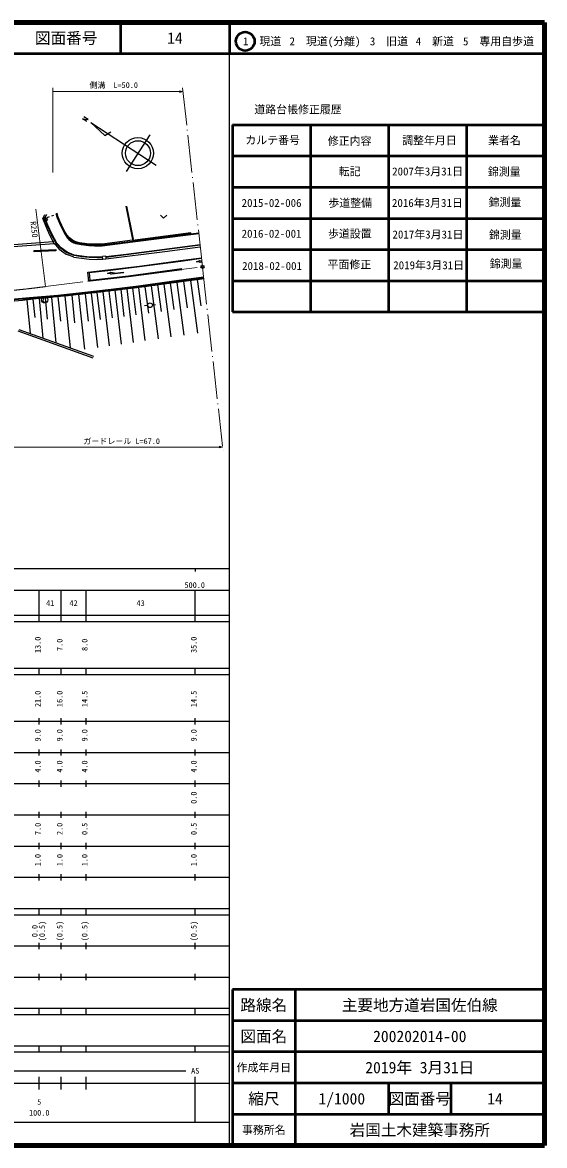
# Model space of a CAD drawing. Units: millimetres, scale not verified. Extents: x 40000 to 680000, y 20000 to 380000.
# Drawn here: x 512615 to 680000, y 20000 to 380000 of the extents above; entities that cross this region are included whole.
import ezdxf
from ezdxf.enums import TextEntityAlignment as Align

# ---------------------------------------------------------------- set-up
doc = ezdxf.new("R2010")
doc.units = ezdxf.units.MM
doc.header["$LTSCALE"] = 1000
doc.linetypes.add('CHAIN', pattern=[18.5, 12, -1.5, 3.5, -1.5])
doc.linetypes.add('LONG_DASHED_DOTTED', pattern=[15.25, 12, -1.5, 0.25, -1.5])
for name, color, linetype, lineweight in [('M-BGD', 7, 'Continuous', 25), ('M-BMK', 2, 'CHAIN', 13), ('M-BMK-HTXT', 7, 'Continuous', 13), ('M-BMK-LINE', 2, 'LONG_DASHED_DOTTED', 13), ('M-BMK-SRVR', 3, 'Continuous', 25), ('M-OTRS', 6, 'Continuous', 25), ('M-STR-STRC', 7, 'Continuous', 25), ('M-TTL', 2, 'Continuous', 140), ('M-TTL-BAND', 7, 'Continuous', 25), ('M-TTL-FRAM', 2, 'Continuous', 50), ('M-TTL-LINE', 7, 'Continuous', 50)]:
    doc.layers.add(name, color=color, linetype=linetype, lineweight=lineweight)
doc.layers.add('M-TTL-TXT', color=7, linetype='Continuous')
doc.styles.add('ＭＳ ゴシック', font='')
doc.styles.get('ＭＳ ゴシック').set_extended_font_data('MS Gothic')

msp = doc.modelspace()

# ---------------------------------------------------------------- linework, layer by layer
at = {"layer": 'M-BGD'}
for p, q in [((545790, 321126), (547847, 310443)), ((546019, 321150), (548073, 310483)), ((519152, 317205), (519830, 318432)), ((520628, 313476), (519152, 317205)), ((519263, 316702), (519806, 317542)), ((519724, 317205), (520435, 318495)), ((519893, 317267), (519724, 317205)), ((520558, 314924), (519724, 317205)), ((519806, 317542), (520646, 316998)), ((520727, 314986), (519893, 317267)), ((520646, 316998), (520102, 316159)), ((520587, 317524), (521275, 317750)), ((521991, 317997), (522685, 318261)), ((523331, 318796), (523784, 317405)), ((523483, 318811), (523927, 317452)), ((523618, 318825), (523873, 317931)), ((523892, 318086), (523663, 318830)), ((523787, 317397), (524460, 315687)), ((523873, 317931), (524486, 316225)), ((524573, 316254), (523892, 318086)), ((523927, 317452), (524600, 315742)), ((556862, 318229), (557862, 317284)), ((557862, 317284), (558862, 318229)), ((520102, 316159), (519263, 316702)), ((521834, 312167), (520558, 314924)), ((521497, 311636), (520628, 313476)), ((521998, 312243), (520721, 315000)), ((524463, 315679), (525220, 314029)), ((524486, 316225), (525868, 313367)), ((526030, 313287), (524573, 316254)), ((524600, 315742), (525357, 314091)), ((525223, 314023), (526052, 312399)), ((525357, 314091), (526186, 312467)), ((525868, 313367), (526311, 312551)), ((526882, 311915), (526030, 313287)), ((509814, 308876), (522386, 309736)), ((522467, 309839), (521497, 311636)), ((522960, 310152), (521834, 312167)), ((523776, 309061), (521992, 312255)), ((522467, 309839), (522367, 309770)), ((522367, 309770), (522763, 309066)), ((522467, 309839), (522960, 310152)), ((522960, 310152), (523356, 309443)), ((526061, 312384), (527074, 310872)), ((526186, 312467), (527199, 310955)), ((526311, 312551), (527317, 311049)), ((527649, 310968), (526882, 311915)), ((527090, 310852), (527505, 310412)), ((527199, 310955), (527614, 310515)), ((527317, 311049), (527716, 310626)), ((527521, 310398), (527995, 310020)), ((527614, 310515), (528088, 310137)), ((528610, 310185), (527649, 310968)), ((527716, 310626), (528176, 310258)), ((528005, 310012), (528494, 309690)), ((528088, 310137), (528576, 309815)), ((528176, 310258), (528651, 309945)), ((528511, 309680), (529066, 309411)), ((528576, 309815), (529131, 309546)), ((529714, 309654), (528610, 310185)), ((528651, 309945), (529191, 309684)), ((529191, 309684), (529753, 309465)), ((530926, 309371), (529714, 309654)), ((538133, 308731), (547932, 309929)), ((538143, 308581), (547950, 309780)), ((538161, 308433), (547969, 309632)), ((547870, 310164), (538169, 308959)), ((548073, 310483), (547847, 310443)), ((547899, 310109), (547870, 310164)), ((566605, 312596), (547899, 310109)), ((547932, 309929), (566593, 312376)), ((547950, 309780), (566613, 312227)), ((547970, 309632), (566632, 312078)), ((566593, 312376), (566605, 312596)), ((566613, 312227), (569122, 312542)), ((566631, 312078), (569138, 312393)), ((509601, 308160), (522738, 309111)), ((516347, 306918), (523293, 307267)), ((516370, 306467), (516347, 306918)), ((523316, 306815), (516370, 306467)), ((522763, 309066), (523356, 309443)), ((522934, 309174), (523206, 308687)), ((523206, 308687), (524351, 307342)), ((523293, 307267), (523316, 306815)), ((523356, 309443), (523619, 308974)), ((524875, 307585), (523619, 308974)), ((525008, 307705), (523752, 309094)), ((524351, 307342), (526631, 305735)), ((526870, 306179), (524875, 307585)), ((526974, 306326), (524978, 307732)), ((529180, 305270), (526870, 306179)), ((529246, 305438), (526936, 306346)), ((529077, 309407), (529651, 309183)), ((529131, 309546), (529705, 309322)), ((529665, 309178), (530246, 309015)), ((529705, 309322), (530286, 309160)), ((529753, 309465), (530320, 309306)), ((530259, 309012), (531462, 308791)), ((530286, 309160), (531489, 308938)), ((530313, 309307), (531511, 309087)), ((533296, 309052), (530926, 309371)), ((531473, 308789), (533879, 308527)), ((531489, 308938), (533895, 308676)), ((531511, 309087), (533909, 308825)), ((535249, 308932), (533296, 309052)), ((533884, 308526), (535725, 308394)), ((533895, 308676), (535736, 308544)), ((533909, 308825), (535740, 308694)), ((538169, 308959), (535249, 308932)), ((535736, 308544), (538143, 308581)), ((535738, 308394), (538145, 308431)), ((535740, 308694), (538133, 308731)), ((539383, 304188), (558276, 306542)), ((569542, 308772), (545871, 305654)), ((569562, 308594), (545894, 305475)), ((558276, 306542), (569618, 308094)), ((526631, 305735), (527231, 305499)), ((529048, 304785), (527231, 305499)), ((529048, 304785), (531519, 304397)), ((531597, 304891), (529180, 305270)), ((531624, 305069), (529208, 305448)), ((531542, 304394), (533986, 304125)), ((534023, 304624), (531597, 304891)), ((534042, 304803), (531616, 305070)), ((533986, 304125), (536461, 304039)), ((536465, 304539), (534023, 304624)), ((536471, 304719), (534029, 304804)), ((538302, 304753), (536461, 304719)), ((536461, 304039), (538365, 304074)), ((538313, 304574), (536465, 304539)), ((539305, 305083), (538268, 304989)), ((538377, 303973), (538268, 304989)), ((539393, 304074), (538377, 303973)), ((539305, 305083), (539393, 304074)), ((545873, 305654), (539318, 304865)), ((545894, 305475), (539339, 304686)), ((550134, 301929), (563336, 303681)), ((550154, 301781), (563356, 303532)), ((563336, 303681), (570009, 304585)), ((563356, 303532), (570026, 304436)), ((568384, 303254), (569448, 303699)), ((569153, 303310), (568384, 303254)), ((569398, 303112), (569153, 303310)), ((569596, 303103), (569398, 303112)), ((569448, 303699), (570120, 303589)), ((570167, 303168), (569596, 303103)), ((570137, 303438), (569867, 303402)), ((569867, 303402), (569960, 303280)), ((569960, 303280), (570152, 303303)), ((533596, 299962), (539968, 300690)), ((533895, 297083), (533596, 299962)), ((534056, 299864), (539985, 300541)), ((534353, 297289), (534058, 299850)), ((539919, 299478), (540982, 299923)), ((540688, 299534), (539919, 299478)), ((539968, 300690), (550134, 301929)), ((539986, 300542), (550152, 301781)), ((540933, 299336), (540688, 299534)), ((541131, 299327), (540933, 299336)), ((540982, 299923), (542173, 299729)), ((544975, 299767), (541131, 299327)), ((542173, 299729), (541402, 299627)), ((541402, 299627), (541494, 299504)), ((541494, 299504), (544934, 299914)), ((544934, 299914), (544975, 299767)), ((563700, 300987), (546578, 298707)), ((546598, 298558), (563719, 300839)), ((548908, 298942), (549266, 298989)), ((563719, 300839), (563700, 300987)), ((533895, 297083), (534370, 297140)), ((546578, 298707), (534353, 297289)), ((534370, 297140), (546595, 298558)), ((549800, 295514), (541067, 294444)), ((549818, 295365), (541085, 294296)), ((570759, 297861), (549279, 294954)), ((560363, 296921), (549800, 295514)), ((560383, 296773), (549820, 295365)), ((550301, 295219), (551058, 295321)), ((551058, 295321), (551809, 295418)), ((551827, 295299), (552976, 286811)), ((552552, 295514), (553544, 295642)), ((553862, 295574), (556157, 278614)), ((554288, 295739), (555038, 295836)), ((555038, 295836), (555726, 295935)), ((555897, 295850), (557044, 287377)), ((556468, 296042), (557458, 296185)), ((557932, 296125), (560223, 279196)), ((558200, 296293), (558888, 296392)), ((558888, 296392), (559692, 296499)), ((559967, 296400), (561112, 287943)), ((570708, 298319), (560363, 296921)), ((570725, 298170), (560383, 296773)), ((560435, 296597), (561426, 296729)), ((562077, 296686), (564364, 279788)), ((562170, 296827), (562974, 296934)), ((562974, 296934), (563691, 297023)), ((564263, 296982), (565405, 288541)), ((564435, 297115), (565427, 297239)), ((566171, 297331), (566888, 297420)), ((566448, 297277), (568730, 280412)), ((566888, 297420), (567643, 297525)), ((568386, 297627), (569376, 297764)), ((568633, 297573), (569773, 289149)), ((570119, 297866), (570749, 297953)), ((514925, 291691), (507858, 291040)), ((528065, 292467), (514845, 291182)), ((523967, 292521), (514925, 291691)), ((523980, 292372), (514938, 291542)), ((518572, 291649), (519322, 291725)), ((519322, 291725), (520067, 291804)), ((519922, 291681), (520573, 284872)), ((520813, 291883), (521807, 291988)), ((521894, 291869), (523284, 277328)), ((522553, 292067), (523298, 292145)), ((523298, 292145), (524051, 292217)), ((532571, 293464), (523967, 292521)), ((532587, 293315), (523983, 292372)), ((523987, 292080), (524809, 284284)), ((524798, 292288), (525793, 292383)), ((526199, 292313), (527956, 275658)), ((526539, 292454), (527292, 292525)), ((527292, 292525), (528021, 292604)), ((549279, 294954), (528065, 292467)), ((528411, 292547), (529341, 283729)), ((528767, 292684), (529761, 292792)), ((530506, 292872), (531235, 292951)), ((530623, 292780), (532475, 275227)), ((531235, 292951), (531981, 293033)), ((541067, 294444), (532571, 293464)), ((541084, 294295), (532588, 293315)), ((532683, 293010), (533719, 284281)), ((532726, 293115), (533720, 293225)), ((534465, 293307), (535211, 293389)), ((534591, 293237), (536658, 275825)), ((535211, 293389), (535955, 293473)), ((536499, 293463), (537530, 284780)), ((536700, 293558), (537694, 293670)), ((538408, 293689), (540463, 276369)), ((538439, 293755), (539183, 293839)), ((539183, 293839), (539907, 293929)), ((540316, 293916), (541340, 285279)), ((540651, 294021), (541643, 294145)), ((542224, 294142), (544268, 276913)), ((542387, 294238), (543111, 294328)), ((543111, 294328), (543847, 294413)), ((544132, 294369), (545151, 285777)), ((544592, 294500), (545585, 294615)), ((546040, 294595), (548073, 277458)), ((546330, 294701), (547066, 294787)), ((547066, 294787), (547823, 294888)), ((547948, 294822), (548962, 286276)), ((548566, 294987), (549557, 295120)), ((549856, 295048), (551879, 278002)), ((512616, 290902), (506276, 290322)), ((514938, 291542), (507872, 290890)), ((514845, 291182), (512616, 290902)), ((512851, 291074), (513846, 291173)), ((514007, 291115), (515043, 280272)), ((514592, 291246), (515335, 291320)), ((515335, 291320), (516085, 291396)), ((515979, 291304), (516541, 285420)), ((516831, 291472), (517826, 291573)), ((517951, 291492), (519163, 278800)), ((552783, 289266), (551793, 289126)), ((554267, 289482), (555256, 289629)), ((535256, 272439), (511275, 281085)), ((511417, 281577), (535430, 272985))]:
    msp.add_line(p, q, dxfattribs=at)
for centre, radius in [((519954, 316850), 75), ((549929, 295169), 72.5), ((552180, 295466), 72.5), ((553915, 295690), 72.5), ((556097, 295988), 72.5), ((557829, 296238), 72.5), ((560064, 296548), 72.5), ((561798, 296778), 72.5), ((564063, 297069), 72.5), ((565799, 297285), 72.5), ((568015, 297576), 72.5), ((569748, 297815), 72.5), ((518199, 291611), 72.5), ((520440, 291843), 72.5), ((522180, 292027), 72.5), ((524424, 292252), 72.5), ((526166, 292418), 72.5), ((528394, 292644), 72.5), ((530133, 292832), 72.5), ((532354, 293074), 72.5), ((534093, 293266), 72.5), ((536328, 293515), 72.5), ((538066, 293712), 72.5), ((540279, 293975), 72.5), ((542015, 294191), 72.5), ((544219, 294456), 72.5), ((545957, 294658), 72.5), ((548195, 294938), 72.5), ((514219, 291209), 72.5), ((516458, 291433), 72.5), ((553525, 289372), 746)]:
    msp.add_circle(centre, radius, dxfattribs=at)
at = {"layer": 'M-BMK'}
msp.add_line((520021, 295336), (570251, 301661), dxfattribs=at)
msp.add_arc((486208, 543038), 250000, 262.64667, 277.77313, dxfattribs=at)
at = {"layer": 'M-BMK-HTXT'}
for p, q in [((522367, 358992), (522367, 331875)), ((522367, 357844), (564068, 357844)), ((564068, 357844), (563068, 358094)), ((563068, 358094), (563068, 357594)), ((563068, 357594), (564068, 357844)), ((563093, 357631), (563093, 358056)), ((563093, 358056), (563963, 357844)), ((563966, 357844), (563093, 357631)), ((563131, 357669), (563131, 358019)), ((563131, 358019), (563863, 357844)), ((563863, 357844), (563131, 357669)), ((563168, 357706), (563168, 357981)), ((563168, 357981), (563763, 357844)), ((563763, 357844), (563168, 357706)), ((563206, 357744), (563206, 357944)), ((563206, 357944), (563661, 357844)), ((563661, 357844), (563206, 357744)), ((563243, 357781), (563243, 357906)), ((563243, 357906), (563561, 357844)), ((563561, 357844), (563243, 357781)), ((563281, 357819), (563281, 357869)), ((563281, 357869), (563458, 357844)), ((563281, 357844), (563458, 357844)), ((563458, 357844), (563281, 357819)), ((520021, 295336), (516892, 320181)), ((503361, 243890), (576780, 243890)), ((576780, 243890), (575780, 244140)), ((575780, 244140), (575780, 243640)), ((575780, 243640), (576780, 243890)), ((575805, 243677), (575805, 244102)), ((575805, 244102), (576675, 243890)), ((576678, 243890), (575805, 243677)), ((575843, 243715), (575843, 244065)), ((575843, 244065), (576575, 243890)), ((576575, 243890), (575843, 243715)), ((575880, 243752), (575880, 244027)), ((575880, 244027), (576475, 243890)), ((576475, 243890), (575880, 243752)), ((575918, 243790), (575918, 243990)), ((575918, 243990), (576373, 243890)), ((576373, 243890), (575918, 243790)), ((575955, 243827), (575955, 243952)), ((575955, 243952), (576273, 243890)), ((576273, 243890), (575955, 243827)), ((575993, 243865), (575993, 243915)), ((575993, 243915), (576170, 243890)), ((575993, 243890), (576170, 243890)), ((576170, 243890), (575993, 243865))]:
    msp.add_line(p, q, dxfattribs=at)
at = {"layer": 'M-BMK-LINE'}
for p, q in [((563940, 358992), (570326, 301743)), ((570343, 301594), (576917, 242663))]:
    msp.add_line(p, q, dxfattribs=at)
at = {"layer": 'M-BMK-SRVR'}
for p, q in [((533642, 348916), (532338, 349752)), ((533202, 348246), (531908, 349086)), ((531908, 349086), (533642, 348916)), ((534531, 347904), (539019, 343798)), ((534531, 347904), (555501, 334291)), ((539019, 343798), (540947, 344931)), ((553441, 343974), (545818, 332231))]:
    msp.add_line(p, q, dxfattribs=at)
for centre, radius in [((549629, 338103), 5000), ((549629, 338103), 4000), ((570333, 301681), 498), ((570334, 301669), 1.5)]:
    msp.add_circle(centre, radius, dxfattribs=at)
at = {"layer": 'M-OTRS'}
for radius in [49.8, 15]:
    msp.add_circle((570334, 301669), radius, dxfattribs=at)
at = {"layer": 'M-STR-STRC'}
msp.add_lwpolyline([(520176, 291553), (520138, 291649), (520071, 291721), (519977, 291778), (519863, 291812), (519668, 291817), (519512, 291792), (519349, 291687), (519250, 291549), (519204, 291351), (519190, 290861), (519224, 290650), (519295, 290523), (519437, 290414), (519616, 290368), (519806, 290363), (519951, 290374), (520028, 290416), (520099, 290479), (520131, 290548)], dxfattribs=at)
msp.add_circle((519722, 291091), 995, dxfattribs=at)
at = {"layer": 'M-TTL'}
for p, q in [((680000, 380000), (40000, 380000)), ((680000, 20000), (680000, 380000)), ((40000, 20000), (680000, 20000))]:
    msp.add_line(p, q, dxfattribs=at)
at = {"layer": 'M-TTL-BAND'}
for p, q in [((579000, 20000), (579000, 370000)), ((40000, 205000), (579000, 205000)), ((568000, 205000), (568000, 204000)), ((68000, 198000), (579000, 198000)), ((518000, 188000), (518000, 198000)), ((525000, 188000), (525000, 198000)), ((533000, 188000), (533000, 198000)), ((568000, 188000), (568000, 198000)), ((40000, 190000), (579000, 190000)), ((40000, 188000), (579000, 188000)), ((40000, 173000), (579000, 173000)), ((518000, 171000), (518000, 173000)), ((525000, 171000), (525000, 173000)), ((533000, 171000), (533000, 173000)), ((568000, 171000), (568000, 173000)), ((40000, 171000), (579000, 171000)), ((40000, 156000), (579000, 156000)), ((518000, 155000), (518000, 157000)), ((525000, 155000), (525000, 157000)), ((533000, 155000), (533000, 157000)), ((568000, 155000), (568000, 157000)), ((46000, 146000), (579000, 146000)), ((518000, 145000), (518000, 147000)), ((525000, 145000), (525000, 147000)), ((533000, 145000), (533000, 147000)), ((568000, 145000), (568000, 147000)), ((518000, 135000), (518000, 137000)), ((525000, 135000), (525000, 137000)), ((533000, 135000), (533000, 137000)), ((568000, 135000), (568000, 137000)), ((52000, 136000), (579000, 136000)), ((46000, 126000), (579000, 126000)), ((518000, 125000), (518000, 127000)), ((525000, 125000), (525000, 127000)), ((533000, 125000), (533000, 127000)), ((568000, 125000), (568000, 127000)), ((52000, 116000), (579000, 116000)), ((518000, 115000), (518000, 117000)), ((525000, 115000), (525000, 117000)), ((533000, 115000), (533000, 117000)), ((568000, 115000), (568000, 117000)), ((46000, 106000), (579000, 106000)), ((518000, 105000), (518000, 107000)), ((525000, 105000), (525000, 107000)), ((533000, 105000), (533000, 107000)), ((568000, 105000), (568000, 107000)), ((40000, 96000), (579000, 96000)), ((40000, 94000), (579000, 94000)), ((518000, 94000), (518000, 96000)), ((525000, 94000), (525000, 96000)), ((533000, 94000), (533000, 96000)), ((568000, 94000), (568000, 96000)), ((49000, 84000), (579000, 84000)), ((518000, 83000), (518000, 85000)), ((525000, 83000), (525000, 85000)), ((533000, 83000), (533000, 85000)), ((568000, 83000), (568000, 85000)), ((40000, 74000), (579000, 74000)), ((518000, 73000), (518000, 75000)), ((525000, 73000), (525000, 75000)), ((533000, 73000), (533000, 75000)), ((568000, 73000), (568000, 75000)), ((40000, 64000), (579000, 64000)), ((40000, 62000), (579000, 62000)), ((518000, 62000), (518000, 64000)), ((525000, 62000), (525000, 64000)), ((533000, 62000), (533000, 64000)), ((568000, 62000), (568000, 64000)), ((40000, 52000), (579000, 52000)), ((518000, 50000), (518000, 52000)), ((525000, 50000), (525000, 52000)), ((533000, 50000), (533000, 52000)), ((568000, 50000), (568000, 52000)), ((40000, 50000), (579000, 50000)), ((71000, 44000), (565000, 44000)), ((40000, 40000), (579000, 40000)), ((518000, 38000), (518000, 42000)), ((525000, 38000), (525000, 42000)), ((533000, 38000), (533000, 42000)), ((568000, 27500), (568000, 42000)), ((68000, 27500), (579000, 27500))]:
    msp.add_line(p, q, dxfattribs=at)
at = {"layer": 'M-TTL-FRAM'}
for p, q in [((580000, 347197), (580000, 287197)), ((580000, 347197), (680000, 347197)), ((580000, 287197), (680000, 287197)), ((680000, 70000), (580000, 70000)), ((580000, 70000), (580000, 20000))]:
    msp.add_line(p, q, dxfattribs=at)
at = {"layer": 'M-TTL-LINE'}
for p, q in [((543997, 380000), (543997, 370000)), ((579000, 380000), (579000, 370000)), ((40000, 370000), (680000, 370000)), ((605000, 347197), (605000, 287197)), ((630000, 347197), (630000, 287197)), ((655000, 347197), (655000, 287197)), ((580000, 337197), (680000, 337197)), ((580000, 327197), (680000, 327197)), ((580000, 317197), (680000, 317197)), ((580000, 307197), (680000, 307197)), ((580000, 297197), (680000, 297197)), ((600000, 70000), (600000, 20000)), ((680000, 60000), (580000, 60000)), ((680000, 50000), (580000, 50000)), ((680000, 40000), (580000, 40000)), ((630000, 40000), (630000, 30000)), ((650000, 40000), (650000, 30000)), ((680000, 30000), (580000, 30000))]:
    msp.add_line(p, q, dxfattribs=at)
msp.add_circle((584031, 373958), 3000, dxfattribs=at)

# ---------------------------------------------------------------- texts
at = {"layer": 'M-BGD', "style": 'ＭＳ ゴシック'}
msp.add_text('R250', height=1833, rotation=276.3, dxfattribs=at).set_placement((514625, 316112), align=Align.BOTTOM_LEFT)
at = {"layer": 'M-BMK-HTXT', "style": 'ＭＳ ゴシック'}
for s, p in [('側溝\u3000L=50.0', (534089, 358444)), ('ガ－ドレ－ル L=67.0', (532139, 244310))]:
    msp.add_text(s, height=1833, dxfattribs=at).set_placement(p, align=Align.BOTTOM_LEFT)
at = {"layer": 'M-TTL-BAND', "style": 'ＭＳ ゴシック'}
for s, p in [('500.0', (567844, 198195)), ('41', (521500, 192405)), ('42', (529000, 192405)), ('43', (550500, 192405)), ('AS', (568000, 42500)), ('5', (518000, 32523)), ('100.0', (518000, 29033))]:
    msp.add_text(s, height=1833, dxfattribs=at).set_placement(p, align=Align.BOTTOM_CENTER)
for s, p in [('13.0', (519000, 180500)), ('7.0', (526000, 180500)), ('8.0', (534000, 180500)), ('35.0', (569000, 180500)), ('21.0', (519000, 163174)), ('16.0', (526000, 163174)), ('14.5', (534000, 163174)), ('14.5', (569000, 163174)), ('9.0', (519000, 151500)), ('9.0', (526000, 151500)), ('9.0', (534000, 151500)), ('9.0', (569000, 151500)), ('4.0', (519000, 141500)), ('4.0', (526000, 141500)), ('4.0', (534000, 141500)), ('4.0', (569000, 141500)), ('0.0', (569000, 131500)), ('7.0', (519000, 121500)), ('2.0', (526000, 121500)), ('0.5', (534000, 121500)), ('0.5', (569000, 121500)), ('1.0', (519000, 111500)), ('1.0', (526000, 111500)), ('1.0', (534000, 111500)), ('1.0', (569000, 111500)), ('0.0', (518000, 88764)), ('(0.5)', (520370, 88764)), ('(0.5)', (526000, 88764)), ('(0.5)', (534000, 88764)), ('(0.5)', (569000, 88764))]:
    msp.add_text(s, height=1833, rotation=90, dxfattribs=at).set_placement(p, align=Align.BOTTOM_CENTER)
at = {"layer": 'M-TTL-TXT', "style": 'ＭＳ ゴシック'}
for s, height, p in [('図面番号', 3666, (526622, 375000)), ('14', 3666, (561497, 375000)), ('1\u3000現道', 2566, (589448, 373958)), ('2\u3000現道(分離)', 2566, (609619, 373958)), ('3\u3000旧道', 2566, (630121, 373958)), ('4\u3000新道', 2566, (644824, 373958)), ('5\u3000専用自歩道', 2566, (665228, 373958)), ('道路台帳修正履歴', 2566, (600968, 352113)), ('カルテ番号', 2566, (592839, 342277)), ('修正内容', 2566, (617509, 342023)), ('調整年月日', 2566, (643089, 342197)), ('業者名', 2566, (667134, 342197)), ('転記', 2566, (617500, 332245)), ('2007年3月31日', 2566, (642500, 332245)), ('錦測量', 2566, (667077, 332189)), ('錦測量', 2566, (667309, 322377)), ('2015-02-006', 2566, (592488, 322153)), ('歩道整備', 2566, (617689, 322153)), ('2016年3月31日', 2566, (642443, 322153)), ('2016-02-001', 2566, (592488, 312296)), ('歩道設置', 2566, (617563, 312276)), ('2017年3月31日', 2566, (642612, 312032)), ('錦測量', 2566, (667419, 311911)), ('2018-02-001', 2566, (592634, 301939)), ('平面修正', 2566, (617441, 302426)), ('2019年3月31日', 2566, (642856, 302183)), ('錦測量', 2566, (667662, 302669)), ('路線名', 3666, (590000, 65000)), ('路線名', 3666, (590000, 65000)), ('主要地方道岩国佐伯線', 3666, (640000, 65000)), ('図面名', 3666, (590000, 55000)), ('図面名', 3666, (590000, 55000)), ('200202014-00', 3666, (640000, 55000)), ('2019年 3月31日', 3666, (640000, 45000)), ('作成年月日', 2566, (590000, 45000)), ('作成年月日', 2566, (590000, 45000)), ('縮尺', 3666, (590000, 35000)), ('縮尺', 3666, (590000, 35000)), ('1/1000', 3666, (615000, 35000)), ('図面番号', 3666, (640000, 35000)), ('図面番号', 3666, (640000, 35000)), ('14', 3666, (664125, 35000)), ('事務所名', 2566, (590000, 25000)), ('事務所名', 2566, (590000, 25000)), ('岩国土木建築事務所', 3666, (640000, 25000))]:
    msp.add_text(s, height=height, dxfattribs=at).set_placement(p, align=Align.MIDDLE_CENTER)

doc.saveas('drawing.dxf')
